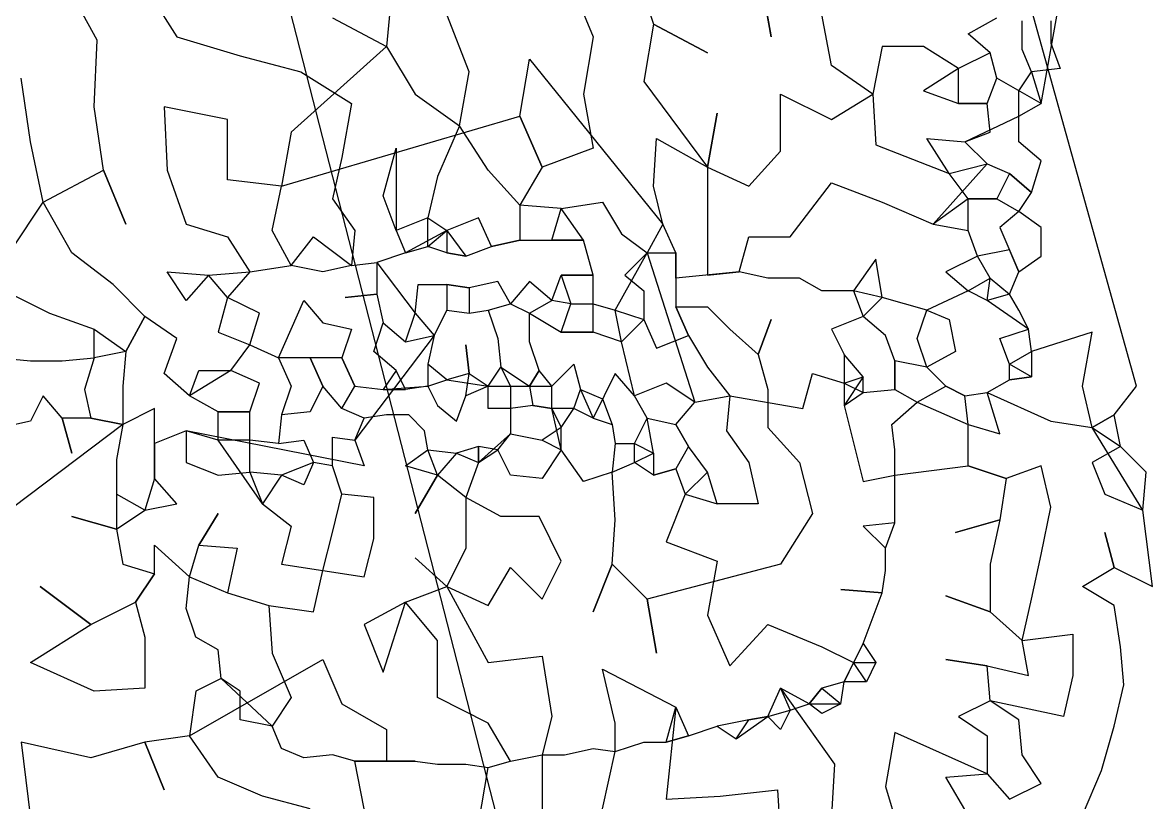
# Model space of a CAD drawing. Header units: metres. Extents: x 102 to 1205, y 1 to 1186.
# Drawn here: x 606.5 to 962, y 503 to 748.5 of the extents above; entities that cross this region are included whole.
import ezdxf

# ---------------------------------------------------------------- set-up
doc = ezdxf.new("R2010")
doc.units = ezdxf.units.M
doc.layers.add('Draw', color=2, linetype='CONTINUOUS')
doc.layers.add('Skip', color=1, linetype='CONTINUOUS')

msp = doc.modelspace()

# ---------------------------------------------------------------- linework, layer by layer
at = {"layer": 'draw'}
for p, q in [((630, 743), (619, 763)), ((643, 763), (655, 744)), ((779, 761), (786, 744)), ((839, 761), (842, 744)), ((747, 733), (740, 751)), ((861, 735), (858, 751)), ((704, 750), (721, 741)), ((805, 748), (802, 730)), ((805, 748), (822, 739)), ((904, 745), (913, 750)), ((921, 740), (921, 749)), ((930, 749), (930, 742)), ((655, 744), (675, 738)), ((786, 744), (783, 726)), ((911, 739), (904, 745)), ((721, 741), (730, 726)), ((890, 741), (877, 741)), ((924, 733), (921, 740)), ((930, 742), (933, 734)), ((675, 738), (694, 733)), ((763, 719), (766, 737)), ((911, 739), (901, 734)), ((913, 731), (911, 739)), ((694, 733), (710, 723)), ((744, 716), (747, 733)), ((874, 726), (861, 735)), ((901, 734), (890, 727)), ((901, 723), (901, 734)), ((920, 727), (924, 733)), ((933, 734), (924, 733)), ((609, 711), (606, 731)), ((910, 723), (913, 731)), ((927, 723), (913, 731)), ((730, 726), (744, 716)), ((783, 726), (786, 709)), ((845, 726), (861, 718)), ((861, 718), (874, 726)), ((874, 726), (875, 710)), ((890, 727), (901, 723)), ((920, 711), (920, 727)), ((632, 702), (629, 722)), ((651, 722), (652, 702)), ((710, 723), (707, 706)), ((910, 723), (901, 723)), ((911, 714), (910, 723)), ((920, 719), (927, 723)), ((763, 719), (770, 703)), ((822, 703), (825, 720)), ((671, 699), (671, 718)), ((753, 702), (744, 716)), ((613, 692), (609, 711)), ((691, 714), (688, 697)), ((805, 697), (806, 712)), ((898, 701), (891, 712)), ((891, 712), (903, 711)), ((903, 711), (911, 714)), ((910, 704), (903, 711)), ((927, 705), (920, 711)), ((720, 694), (724, 709)), ((786, 709), (770, 703)), ((835, 697), (845, 708)), ((707, 706), (704, 693)), ((898, 701), (910, 704)), ((910, 704), (917, 701)), ((924, 695), (927, 705)), ((632, 702), (639, 685)), ((652, 702), (658, 685)), ((763, 691), (753, 702)), ((770, 703), (763, 691)), ((822, 703), (835, 697)), ((822, 703), (822, 669)), ((904, 693), (898, 701)), ((917, 701), (913, 693)), ((917, 701), (924, 695)), ((688, 697), (671, 699)), ((685, 683), (688, 697)), ((737, 700), (734, 687)), ((808, 685), (805, 697)), ((861, 698), (877, 692)), ((724, 683), (720, 694)), ((920, 689), (924, 695)), ((603, 677), (613, 692)), ((704, 693), (711, 683)), ((776, 690), (763, 691)), ((763, 691), (763, 680)), ((773, 680), (776, 690)), ((783, 680), (776, 690)), ((789, 692), (795, 682)), ((904, 693), (893, 685)), ((904, 683), (904, 693)), ((904, 693), (913, 693)), ((913, 693), (920, 689)), ((734, 687), (724, 683)), ((734, 687), (740, 683)), ((734, 678), (734, 687)), ((750, 687), (740, 683)), ((754, 678), (750, 687)), ((920, 689), (914, 684)), ((927, 684), (920, 689)), ((658, 685), (671, 681)), ((691, 672), (685, 683)), ((711, 683), (710, 672)), ((724, 683), (727, 676)), ((734, 678), (740, 683)), ((740, 683), (746, 675)), ((740, 683), (740, 676)), ((808, 685), (803, 676)), ((812, 676), (808, 685)), ((893, 685), (904, 683)), ((907, 675), (904, 683)), ((914, 684), (920, 670)), ((927, 675), (927, 684)), ((671, 681), (678, 670)), ((691, 672), (698, 681)), ((754, 678), (763, 680)), ((763, 680), (783, 680)), ((786, 669), (783, 680)), ((795, 682), (803, 676)), ((832, 670), (835, 681)), ((835, 681), (848, 681)), ((635, 666), (622, 676)), ((727, 676), (718, 673)), ((727, 676), (734, 678)), ((740, 676), (734, 678)), ((740, 676), (746, 675)), ((746, 675), (754, 678)), ((803, 676), (796, 669)), ((803, 676), (812, 676)), ((812, 676), (812, 659)), ((917, 677), (907, 675)), ((701, 670), (691, 672)), ((710, 672), (701, 670)), ((710, 672), (718, 673)), ((718, 673), (718, 663)), ((875, 674), (868, 664)), ((877, 662), (875, 674)), ((907, 675), (897, 670)), ((911, 668), (907, 675)), ((920, 670), (927, 675)), ((658, 661), (652, 670)), ((665, 669), (658, 661)), ((665, 669), (678, 670)), ((671, 662), (665, 669)), ((678, 670), (671, 662)), ((773, 661), (776, 669)), ((776, 669), (779, 660)), ((786, 669), (776, 669)), ((786, 651), (786, 669)), ((796, 669), (802, 664)), ((832, 670), (812, 668)), ((841, 668), (832, 670)), ((897, 670), (904, 664)), ((917, 663), (920, 670)), ((645, 656), (635, 666)), ((730, 657), (731, 666)), ((731, 666), (740, 666)), ((740, 666), (747, 665)), ((740, 666), (740, 658)), ((756, 667), (747, 665)), ((747, 665), (747, 657)), ((760, 660), (756, 667)), ((766, 667), (760, 660)), ((773, 661), (766, 667)), ((851, 668), (841, 668)), ((858, 664), (851, 668)), ((904, 664), (911, 668)), ((910, 661), (911, 668)), ((911, 668), (917, 663)), ((671, 662), (668, 651)), ((681, 657), (671, 662)), ((718, 663), (708, 662)), ((718, 663), (720, 654)), ((802, 664), (802, 655)), ((868, 664), (858, 664)), ((868, 664), (871, 656)), ((877, 662), (868, 664)), ((871, 656), (877, 662)), ((891, 658), (877, 662)), ((910, 661), (904, 664)), ((917, 663), (910, 661)), ((920, 658), (917, 663)), ((687, 643), (695, 661)), ((695, 661), (701, 654)), ((736, 650), (740, 658)), ((740, 658), (747, 657)), ((747, 657), (753, 658)), ((753, 658), (760, 660)), ((753, 658), (756, 649)), ((760, 660), (766, 657)), ((766, 657), (773, 661)), ((779, 660), (773, 661)), ((776, 651), (779, 660)), ((779, 660), (786, 660)), ((786, 660), (793, 658)), ((793, 658), (802, 655)), ((795, 648), (793, 658)), ((812, 659), (816, 650)), ((812, 659), (822, 659)), ((822, 659), (829, 652)), ((888, 649), (891, 658)), ((891, 658), (898, 655)), ((923, 652), (920, 658)), ((615, 657), (629, 652)), ((639, 645), (645, 656)), ((655, 649), (645, 656)), ((678, 647), (681, 657)), ((727, 648), (730, 657)), ((730, 657), (736, 650)), ((766, 648), (766, 657)), ((802, 655), (795, 648)), ((802, 655), (806, 646)), ((838, 644), (842, 655)), ((871, 656), (861, 652)), ((878, 650), (871, 656)), ((898, 655), (900, 645)), ((629, 643), (629, 652)), ((629, 652), (639, 645)), ((668, 651), (678, 647)), ((701, 654), (710, 652)), ((710, 652), (707, 643)), ((717, 645), (720, 654)), ((720, 654), (727, 648)), ((786, 651), (776, 651)), ((795, 648), (786, 651)), ((829, 652), (838, 644)), ((861, 652), (865, 644)), ((914, 649), (923, 652)), ((924, 645), (923, 652)), ((940, 634), (943, 651)), ((651, 638), (655, 649)), ((727, 648), (736, 650)), ((736, 650), (734, 641)), ((756, 649), (757, 640)), ((769, 639), (766, 648)), ((806, 646), (816, 650)), ((816, 650), (822, 640)), ((881, 642), (878, 650)), ((891, 640), (888, 649)), ((917, 641), (914, 649)), ((639, 645), (629, 643)), ((639, 645), (638, 634)), ((672, 639), (678, 647)), ((678, 647), (687, 643)), ((724, 639), (717, 645)), ((747, 638), (746, 647)), ((838, 644), (841, 633)), ((865, 644), (865, 628)), ((871, 637), (865, 644)), ((917, 641), (924, 645)), ((924, 645), (924, 637)), ((599, 643), (609, 642)), ((609, 642), (619, 642)), ((619, 642), (629, 643)), ((629, 643), (626, 633)), ((687, 643), (691, 634)), ((707, 643), (687, 643)), ((701, 634), (697, 643)), ((711, 634), (707, 643)), ((734, 641), (734, 634)), ((740, 636), (734, 641)), ((753, 634), (757, 640)), ((757, 640), (760, 634)), ((773, 634), (780, 641)), ((780, 641), (782, 633)), ((822, 640), (829, 631)), ((891, 640), (881, 642)), ((881, 633), (881, 642)), ((897, 634), (891, 640)), ((924, 637), (917, 641)), ((917, 636), (917, 641)), ((659, 631), (651, 638)), ((659, 631), (662, 639)), ((662, 639), (672, 639)), ((681, 635), (672, 639)), ((724, 639), (720, 633)), ((727, 633), (724, 639)), ((747, 638), (740, 636)), ((746, 631), (747, 638)), ((747, 638), (753, 634)), ((766, 634), (769, 639)), ((773, 634), (769, 639)), ((793, 638), (786, 624)), ((799, 631), (793, 638)), ((852, 627), (855, 638)), ((855, 638), (865, 635)), ((865, 635), (871, 637)), ((871, 637), (865, 628)), ((871, 632), (871, 637)), ((917, 636), (924, 637)), ((626, 633), (628, 624)), ((638, 634), (638, 622)), ((678, 626), (681, 635)), ((691, 634), (688, 625)), ((701, 634), (697, 626)), ((707, 627), (701, 634)), ((707, 627), (711, 634)), ((711, 634), (720, 633)), ((720, 633), (727, 633)), ((734, 634), (727, 633)), ((734, 634), (740, 636)), ((734, 634), (737, 628)), ((753, 634), (746, 631)), ((753, 634), (773, 634)), ((753, 627), (753, 634)), ((760, 634), (760, 619)), ((766, 634), (767, 628)), ((773, 627), (773, 634)), ((780, 627), (782, 633)), ((782, 633), (789, 630)), ((809, 635), (799, 631)), ((818, 629), (809, 635)), ((841, 633), (841, 621)), ((865, 635), (871, 632)), ((881, 633), (888, 629)), ((888, 629), (897, 634)), ((903, 631), (897, 634)), ((910, 632), (917, 636)), ((943, 621), (940, 634)), ((950, 625), (957, 634)), ((613, 631), (609, 623)), ((619, 624), (613, 631)), ((668, 626), (659, 631)), ((743, 623), (746, 631)), ((789, 630), (792, 622)), ((803, 624), (799, 631)), ((818, 629), (829, 631)), ((829, 631), (828, 620)), ((865, 628), (871, 632)), ((903, 631), (910, 632)), ((904, 622), (903, 631)), ((914, 619), (910, 632)), ((648, 627), (638, 622)), ((648, 605), (648, 627)), ((668, 617), (668, 626)), ((668, 626), (678, 626)), ((678, 607), (678, 626)), ((697, 626), (688, 625)), ((714, 624), (707, 627)), ((737, 628), (743, 623)), ((760, 627), (753, 627)), ((767, 628), (760, 627)), ((773, 627), (767, 628)), ((780, 627), (773, 627)), ((773, 627), (776, 621)), ((776, 621), (780, 627)), ((786, 624), (780, 627)), ((812, 622), (818, 629)), ((865, 628), (871, 604)), ((880, 622), (888, 629)), ((609, 623), (600, 621)), ((628, 624), (619, 624)), ((619, 624), (622, 613)), ((638, 622), (628, 624)), ((688, 625), (687, 616)), ((711, 617), (714, 624)), ((721, 625), (714, 624)), ((728, 625), (721, 625)), ((733, 620), (728, 625)), ((786, 624), (792, 622)), ((799, 616), (803, 624)), ((803, 624), (812, 622)), ((930, 623), (943, 621)), ((950, 625), (943, 621)), ((952, 615), (950, 625)), ((638, 622), (636, 611)), ((658, 620), (648, 616)), ((668, 617), (658, 620)), ((658, 620), (658, 610)), ((734, 614), (733, 620)), ((756, 614), (760, 619)), ((760, 619), (770, 617)), ((776, 621), (770, 617)), ((776, 614), (776, 621)), ((792, 622), (793, 616)), ((812, 622), (816, 615)), ((828, 620), (835, 610)), ((841, 621), (851, 610)), ((881, 614), (880, 622)), ((904, 609), (904, 622)), ((904, 622), (914, 619)), ((943, 621), (952, 615)), ((678, 617), (668, 617)), ((687, 616), (678, 617)), ((687, 616), (695, 617)), ((695, 617), (698, 610)), ((704, 609), (704, 618)), ((704, 618), (711, 617)), ((711, 617), (714, 609)), ((770, 617), (776, 614)), ((793, 616), (792, 607)), ((793, 616), (799, 616)), ((799, 610), (799, 616)), ((799, 616), (805, 613)), ((727, 609), (734, 614)), ((737, 606), (734, 614)), ((734, 614), (743, 613)), ((743, 613), (737, 606)), ((750, 615), (743, 613)), ((743, 613), (750, 610)), ((756, 614), (750, 615)), ((750, 610), (750, 615)), ((750, 610), (756, 614)), ((760, 606), (756, 614)), ((776, 614), (770, 605)), ((783, 604), (776, 614)), ((799, 610), (805, 613)), ((805, 613), (805, 606)), ((816, 615), (812, 608)), ((822, 607), (816, 615)), ((881, 591), (881, 614)), ((952, 615), (943, 610)), ((960, 607), (952, 615)), ((636, 611), (636, 589)), ((658, 610), (668, 606)), ((698, 610), (695, 603)), ((704, 609), (698, 610)), ((707, 600), (704, 609)), ((737, 606), (727, 609)), ((750, 610), (746, 599)), ((792, 607), (799, 610)), ((805, 606), (799, 610)), ((805, 606), (812, 608)), ((812, 608), (815, 600)), ((835, 610), (838, 597)), ((851, 610), (855, 594)), ((904, 609), (916, 605)), ((927, 609), (916, 605)), ((930, 596), (927, 609)), ((943, 610), (947, 600)), ((648, 605), (645, 595)), ((655, 597), (648, 605)), ((668, 606), (678, 607)), ((688, 606), (678, 607)), ((678, 607), (682, 597)), ((688, 606), (682, 597)), ((695, 603), (688, 606)), ((737, 606), (730, 594)), ((746, 599), (737, 606)), ((770, 605), (760, 606)), ((792, 607), (783, 604)), ((822, 607), (815, 600)), ((825, 597), (822, 607)), ((871, 604), (881, 606)), ((916, 605), (914, 592)), ((959, 595), (960, 607)), ((645, 595), (636, 600)), ((717, 599), (707, 600)), ((815, 600), (809, 585)), ((815, 600), (825, 597)), ((947, 600), (959, 595)), ((636, 589), (645, 595)), ((645, 595), (655, 597)), ((662, 584), (668, 594)), ((682, 597), (691, 590)), ((838, 597), (825, 597)), ((855, 594), (845, 578)), ((636, 589), (622, 593)), ((769, 593), (757, 593)), ((792, 578), (793, 592)), ((881, 591), (871, 590)), ((878, 583), (881, 591)), ((914, 592), (900, 588)), ((914, 592), (911, 578)), ((636, 589), (638, 578)), ((691, 590), (688, 578)), ((701, 576), (704, 588)), ((871, 590), (878, 583)), ((950, 577), (947, 588)), ((648, 575), (648, 584)), ((659, 574), (662, 584)), ((662, 584), (674, 583)), ((714, 574), (717, 586)), ((809, 585), (825, 579)), ((740, 571), (730, 580)), ((746, 583), (740, 571)), ((878, 576), (878, 583)), ((924, 567), (927, 581)), ((638, 578), (648, 575)), ((688, 578), (701, 576)), ((698, 563), (701, 576)), ((753, 565), (760, 577)), ((760, 577), (770, 567)), ((770, 567), (776, 579)), ((792, 578), (786, 563)), ((803, 567), (792, 578)), ((825, 579), (822, 562)), ((877, 569), (878, 576)), ((940, 571), (950, 577)), ((950, 577), (962, 571)), ((648, 575), (642, 566)), ((658, 564), (659, 574)), ((659, 574), (671, 569)), ((628, 559), (612, 571)), ((671, 569), (684, 565)), ((727, 566), (740, 571)), ((740, 571), (753, 565)), ((877, 569), (864, 570)), ((871, 553), (877, 569)), ((950, 565), (940, 571)), ((628, 559), (642, 566)), ((642, 566), (645, 555)), ((727, 566), (714, 559)), ((737, 554), (727, 566)), ((803, 567), (806, 550)), ((911, 563), (897, 568)), ((921, 554), (924, 567)), ((661, 555), (658, 564)), ((684, 565), (698, 563)), ((684, 565), (685, 550)), ((822, 562), (829, 546)), ((911, 563), (921, 554)), ((714, 559), (720, 544)), ((829, 546), (841, 559)), ((645, 555), (645, 539)), ((668, 551), (661, 555)), ((937, 556), (937, 543)), ((858, 552), (868, 547)), ((865, 541), (871, 553)), ((871, 553), (875, 547)), ((923, 543), (921, 554)), ((953, 540), (952, 552)), ((669, 542), (668, 551)), ((701, 548), (707, 534)), ((753, 547), (770, 549)), ((910, 546), (897, 548)), ((629, 538), (609, 547)), ((793, 528), (789, 545)), ((868, 547), (875, 547)), ((872, 541), (868, 547)), ((875, 547), (872, 541)), ((911, 535), (910, 546)), ((910, 546), (923, 543)), ((669, 542), (661, 538)), ((675, 538), (669, 542)), ((865, 541), (858, 539)), ((864, 534), (865, 541)), ((872, 541), (865, 541)), ((937, 543), (934, 530)), ((645, 539), (629, 538)), ((661, 538), (659, 524)), ((675, 529), (675, 538)), ((841, 530), (845, 539)), ((854, 534), (845, 539)), ((845, 539), (848, 532)), ((854, 534), (858, 539)), ((858, 539), (864, 534)), ((950, 527), (953, 540)), ((691, 536), (685, 527)), ((753, 528), (737, 536)), ((848, 532), (854, 534)), ((858, 531), (854, 534)), ((854, 534), (864, 534)), ((864, 534), (858, 531)), ((911, 535), (901, 530)), ((920, 529), (911, 535)), ((773, 530), (770, 518)), ((809, 522), (812, 533)), ((812, 533), (816, 524)), ((831, 523), (841, 530)), ((841, 530), (835, 529)), ((841, 530), (848, 532)), ((845, 526), (841, 530)), ((848, 532), (845, 526)), ((901, 530), (910, 524)), ((685, 527), (675, 529)), ((688, 520), (685, 527)), ((760, 516), (753, 528)), ((793, 519), (793, 528)), ((816, 524), (825, 527)), ((835, 529), (825, 527)), ((825, 527), (831, 523)), ((831, 523), (835, 529)), ((921, 518), (920, 529)), ((946, 513), (950, 527)), ((659, 524), (645, 522)), ((721, 526), (721, 516)), ((809, 522), (816, 524)), ((881, 525), (878, 508)), ((910, 524), (910, 512)), ((628, 517), (606, 522)), ((645, 522), (628, 517)), ((645, 522), (651, 507)), ((695, 517), (688, 520)), ((777, 518), (786, 520)), ((786, 520), (793, 519)), ((793, 519), (802, 522)), ((802, 522), (809, 522)), ((704, 518), (695, 517)), ((711, 516), (704, 518)), ((730, 516), (711, 516)), ((730, 516), (737, 515)), ((753, 514), (760, 516)), ((760, 516), (770, 518)), ((770, 518), (770, 499)), ((770, 518), (777, 518)), ((789, 501), (793, 519)), ((927, 509), (921, 518)), ((737, 515), (746, 515)), ((746, 515), (753, 514)), ((750, 496), (753, 514)), ((862, 515), (861, 499)), ((897, 511), (910, 512)), ((910, 512), (917, 504)), ((940, 499), (946, 513)), ((682, 505), (668, 511)), ((904, 499), (897, 511)), ((917, 504), (927, 509)), ((809, 504), (826, 505)), ((844, 507), (845, 491))]:
    msp.add_line(p, q, dxfattribs=at)
at = {"layer": 'skip'}
for p, q in [((640, 950), (829, 212)), ((799, 766), (805, 748)), ((957, 634), (920, 767)), ((723, 762), (721, 741)), ((842, 744), (839, 761)), ((927, 723), (934, 762)), ((822, 739), (805, 748)), ((629, 722), (630, 743)), ((655, 744), (655, 744)), ((786, 744), (786, 744)), ((904, 745), (904, 745)), ((721, 741), (691, 714)), ((877, 741), (874, 726)), ((901, 734), (890, 741)), ((921, 740), (921, 740)), ((930, 742), (930, 742)), ((675, 738), (675, 738)), ((766, 737), (808, 685)), ((911, 739), (911, 739)), ((913, 731), (911, 739)), ((694, 733), (694, 733)), ((747, 733), (747, 733)), ((861, 735), (861, 735)), ((901, 734), (901, 734)), ((924, 733), (924, 733)), ((924, 733), (927, 723)), ((933, 734), (933, 734)), ((802, 730), (822, 703)), ((913, 731), (913, 731)), ((730, 726), (730, 726)), ((783, 726), (783, 726)), ((845, 708), (845, 726)), ((874, 726), (874, 726)), ((890, 727), (890, 727)), ((920, 727), (920, 727)), ((671, 718), (651, 722)), ((710, 723), (710, 723)), ((901, 723), (901, 723)), ((901, 723), (910, 723)), ((910, 723), (910, 723)), ((688, 697), (763, 719)), ((770, 703), (763, 719)), ((825, 720), (822, 703)), ((903, 711), (920, 719)), ((744, 716), (737, 700)), ((744, 716), (744, 716)), ((861, 718), (861, 718)), ((609, 711), (609, 711)), ((806, 712), (822, 703)), ((891, 712), (891, 712)), ((903, 711), (903, 711)), ((911, 714), (911, 714)), ((920, 711), (920, 711)), ((724, 709), (724, 683)), ((786, 709), (786, 709)), ((875, 710), (898, 701)), ((707, 706), (707, 706)), ((893, 685), (910, 704)), ((910, 704), (910, 704)), ((927, 705), (927, 705)), ((613, 692), (632, 702)), ((639, 685), (632, 702)), ((652, 702), (652, 702)), ((753, 702), (753, 702)), ((770, 703), (770, 703)), ((898, 701), (898, 701)), ((917, 701), (917, 701)), ((924, 695), (917, 701)), ((671, 699), (671, 699)), ((688, 697), (688, 697)), ((805, 697), (805, 697)), ((835, 697), (835, 697)), ((848, 681), (861, 698)), ((720, 694), (720, 694)), ((924, 695), (924, 695)), ((622, 676), (613, 692)), ((704, 693), (704, 693)), ((763, 691), (763, 691)), ((763, 691), (763, 691)), ((776, 690), (789, 692)), ((776, 690), (776, 690)), ((877, 692), (893, 685)), ((904, 693), (904, 693)), ((904, 683), (904, 693)), ((913, 693), (904, 693)), ((913, 693), (913, 693)), ((734, 687), (734, 687)), ((734, 687), (734, 687)), ((750, 687), (750, 687)), ((920, 689), (920, 689)), ((920, 689), (920, 689)), ((658, 685), (658, 685)), ((685, 683), (685, 683)), ((711, 683), (711, 683)), ((724, 683), (724, 683)), ((740, 683), (727, 676)), ((740, 683), (740, 683)), ((740, 683), (740, 683)), ((808, 685), (808, 685)), ((904, 683), (904, 683)), ((914, 684), (914, 684)), ((927, 684), (927, 684)), ((671, 681), (671, 681)), ((698, 681), (710, 672)), ((763, 680), (754, 678)), ((763, 680), (763, 680)), ((783, 680), (773, 680)), ((783, 680), (783, 680)), ((795, 682), (795, 682)), ((835, 681), (835, 681)), ((727, 676), (727, 676)), ((734, 678), (734, 678)), ((734, 678), (734, 678)), ((740, 676), (740, 676)), ((746, 675), (740, 676)), ((754, 678), (754, 678)), ((793, 658), (803, 676)), ((803, 676), (803, 676)), ((803, 676), (818, 629)), ((812, 668), (812, 676)), ((812, 676), (812, 676)), ((920, 670), (917, 677)), ((583, 673), (615, 657)), ((678, 670), (691, 672)), ((691, 672), (691, 672)), ((710, 672), (710, 672)), ((718, 673), (718, 673)), ((718, 673), (730, 657)), ((746, 675), (746, 675)), ((875, 674), (875, 674)), ((907, 675), (907, 675)), ((907, 675), (907, 675)), ((927, 675), (927, 675)), ((652, 670), (665, 669)), ((665, 669), (665, 669)), ((678, 670), (678, 670)), ((701, 670), (701, 670)), ((776, 669), (776, 669)), ((776, 669), (786, 669)), ((786, 669), (786, 669)), ((796, 669), (796, 669)), ((822, 669), (832, 670)), ((832, 670), (832, 670)), ((897, 670), (897, 670)), ((920, 670), (920, 670)), ((635, 666), (635, 666)), ((731, 666), (731, 666)), ((740, 666), (740, 666)), ((747, 665), (740, 666)), ((747, 665), (747, 665)), ((756, 667), (756, 667)), ((766, 667), (766, 667)), ((841, 668), (841, 668)), ((851, 668), (851, 668)), ((911, 668), (911, 668)), ((911, 668), (911, 668)), ((671, 662), (671, 662)), ((671, 662), (671, 662)), ((708, 662), (718, 663)), ((718, 663), (718, 663)), ((802, 664), (802, 664)), ((858, 664), (858, 664)), ((868, 664), (868, 664)), ((868, 664), (868, 664)), ((877, 662), (877, 662)), ((877, 662), (877, 662)), ((904, 664), (891, 658)), ((904, 664), (904, 664)), ((917, 663), (917, 663)), ((917, 663), (917, 663)), ((658, 661), (658, 661)), ((695, 661), (695, 661)), ((740, 658), (736, 650)), ((740, 658), (740, 658)), ((747, 657), (753, 658)), ((753, 658), (753, 658)), ((760, 660), (760, 660)), ((760, 660), (760, 660)), ((773, 661), (773, 661)), ((773, 661), (773, 661)), ((779, 660), (779, 660)), ((779, 660), (779, 660)), ((786, 660), (786, 660)), ((793, 658), (793, 658)), ((812, 659), (812, 659)), ((816, 650), (812, 659)), ((822, 659), (822, 659)), ((891, 658), (891, 658)), ((910, 661), (910, 661)), ((923, 652), (910, 661)), ((920, 658), (920, 658)), ((645, 656), (639, 645)), ((645, 656), (645, 656)), ((681, 657), (681, 657)), ((730, 657), (730, 657)), ((747, 657), (747, 657)), ((766, 657), (766, 657)), ((766, 657), (776, 651)), ((802, 655), (802, 655)), ((802, 655), (802, 655)), ((842, 655), (838, 644)), ((871, 656), (871, 656)), ((871, 656), (871, 656)), ((898, 655), (898, 655)), ((629, 652), (629, 652)), ((629, 652), (639, 645)), ((668, 651), (668, 651)), ((701, 654), (701, 654)), ((710, 652), (710, 652)), ((720, 654), (720, 654)), ((720, 654), (727, 648)), ((776, 651), (786, 651)), ((786, 651), (786, 651)), ((829, 652), (829, 652)), ((861, 652), (861, 652)), ((923, 652), (923, 652)), ((943, 651), (924, 645)), ((655, 649), (655, 649)), ((736, 650), (711, 617)), ((727, 648), (727, 648)), ((736, 650), (736, 650)), ((756, 649), (756, 649)), ((766, 648), (766, 648)), ((799, 631), (795, 648)), ((795, 648), (795, 648)), ((816, 650), (816, 650)), ((878, 650), (878, 650)), ((888, 649), (888, 649)), ((914, 649), (914, 649)), ((639, 645), (639, 645)), ((678, 647), (678, 647)), ((678, 647), (678, 647)), ((717, 645), (717, 645)), ((746, 647), (747, 638)), ((806, 646), (806, 646)), ((838, 644), (838, 644)), ((865, 644), (865, 644)), ((865, 644), (865, 635)), ((900, 645), (891, 640)), ((924, 645), (924, 645)), ((609, 642), (609, 642)), ((619, 642), (619, 642)), ((629, 643), (629, 643)), ((629, 643), (629, 643)), ((687, 643), (687, 643)), ((687, 643), (687, 643)), ((697, 643), (701, 634)), ((707, 643), (707, 643)), ((707, 643), (711, 634)), ((734, 641), (734, 641)), ((734, 641), (734, 634)), ((757, 640), (757, 640)), ((757, 640), (766, 634)), ((780, 641), (780, 641)), ((822, 640), (822, 640)), ((881, 642), (881, 642)), ((881, 642), (881, 633)), ((891, 640), (891, 640)), ((917, 641), (917, 641)), ((917, 641), (917, 641)), ((651, 638), (651, 638)), ((672, 639), (659, 631)), ((662, 639), (662, 639)), ((672, 639), (672, 639)), ((724, 639), (724, 639)), ((727, 633), (724, 639)), ((746, 631), (747, 638)), ((747, 638), (747, 638)), ((769, 639), (766, 634)), ((769, 639), (769, 639)), ((793, 638), (793, 638)), ((855, 638), (855, 638)), ((871, 637), (871, 637)), ((871, 637), (871, 637)), ((924, 637), (917, 636)), ((924, 637), (924, 637)), ((626, 633), (626, 633)), ((638, 634), (638, 634)), ((681, 635), (681, 635)), ((691, 634), (691, 634)), ((701, 634), (701, 634)), ((711, 634), (711, 634)), ((720, 633), (734, 634)), ((720, 633), (720, 633)), ((727, 633), (727, 633)), ((734, 634), (734, 634)), ((740, 636), (740, 636)), ((740, 636), (753, 634)), ((753, 634), (753, 634)), ((753, 634), (753, 634)), ((760, 634), (760, 634)), ((773, 634), (773, 634)), ((773, 634), (773, 634)), ((782, 633), (782, 633)), ((782, 633), (786, 624)), ((809, 635), (809, 635)), ((841, 633), (841, 633)), ((865, 635), (865, 635)), ((871, 632), (881, 633)), ((897, 634), (897, 634)), ((897, 634), (903, 631)), ((917, 636), (917, 636)), ((940, 634), (940, 634)), ((613, 631), (613, 631)), ((659, 631), (659, 631)), ((746, 631), (746, 631)), ((789, 630), (789, 630)), ((799, 631), (799, 631)), ((829, 631), (829, 631)), ((829, 631), (852, 627)), ((871, 632), (871, 632)), ((903, 631), (903, 631)), ((910, 632), (910, 632)), ((910, 632), (930, 623)), ((648, 627), (648, 627)), ((668, 626), (668, 626)), ((678, 626), (668, 626)), ((678, 626), (678, 626)), ((697, 626), (697, 626)), ((707, 627), (707, 627)), ((714, 624), (707, 627)), ((737, 628), (737, 628)), ((753, 627), (753, 627)), ((760, 627), (760, 627)), ((767, 628), (767, 628)), ((767, 628), (773, 627)), ((773, 627), (773, 627)), ((776, 614), (773, 627)), ((780, 627), (780, 627)), ((780, 627), (780, 627)), ((818, 629), (818, 629)), ((865, 628), (865, 628)), ((865, 628), (865, 628)), ((888, 629), (888, 629)), ((888, 629), (904, 622)), ((609, 623), (609, 623)), ((619, 624), (619, 624)), ((622, 613), (619, 624)), ((628, 624), (628, 624)), ((628, 624), (638, 622)), ((688, 625), (687, 616)), ((688, 625), (688, 625)), ((714, 624), (714, 624)), ((721, 625), (721, 625)), ((728, 625), (728, 625)), ((743, 623), (743, 623)), ((786, 624), (786, 624)), ((803, 624), (803, 624)), ((805, 613), (803, 624)), ((943, 621), (950, 625)), ((950, 625), (950, 625)), ((638, 622), (593, 588)), ((638, 622), (638, 622)), ((658, 620), (658, 620)), ((714, 609), (658, 620)), ((733, 620), (733, 620)), ((760, 619), (750, 610)), ((760, 619), (760, 619)), ((776, 621), (776, 621)), ((776, 621), (776, 621)), ((792, 622), (792, 622)), ((792, 622), (793, 616)), ((812, 622), (812, 622)), ((816, 615), (812, 622)), ((828, 620), (828, 620)), ((841, 621), (841, 621)), ((880, 622), (880, 622)), ((904, 622), (904, 622)), ((914, 619), (914, 619)), ((943, 621), (943, 621)), ((959, 595), (943, 621)), ((648, 616), (648, 605)), ((668, 617), (668, 617)), ((682, 597), (668, 617)), ((678, 617), (678, 617)), ((687, 616), (687, 616)), ((695, 617), (695, 617)), ((704, 618), (704, 618)), ((711, 617), (711, 617)), ((770, 617), (770, 617)), ((770, 617), (776, 614)), ((793, 616), (793, 616)), ((799, 616), (799, 616)), ((799, 616), (799, 616)), ((734, 614), (734, 614)), ((734, 614), (734, 614)), ((743, 613), (743, 613)), ((743, 613), (743, 613)), ((750, 615), (750, 615)), ((750, 615), (750, 610)), ((756, 614), (756, 614)), ((756, 614), (756, 614)), ((776, 614), (776, 614)), ((805, 613), (805, 613)), ((816, 615), (816, 615)), ((881, 614), (881, 614)), ((952, 615), (952, 615)), ((952, 615), (952, 615)), ((636, 611), (636, 611)), ((658, 610), (658, 610)), ((698, 610), (688, 606)), ((698, 610), (698, 610)), ((704, 609), (704, 609)), ((707, 600), (704, 609)), ((727, 609), (727, 609)), ((750, 610), (750, 610)), ((799, 610), (799, 610)), ((799, 610), (799, 610)), ((812, 608), (805, 606)), ((812, 608), (812, 608)), ((835, 610), (835, 610)), ((851, 610), (851, 610)), ((881, 606), (904, 609)), ((916, 605), (904, 609)), ((927, 609), (927, 609)), ((943, 610), (943, 610)), ((648, 605), (648, 605)), ((668, 606), (668, 606)), ((678, 607), (678, 607)), ((678, 607), (678, 607)), ((688, 606), (688, 606)), ((730, 594), (737, 606)), ((737, 606), (737, 606)), ((737, 606), (737, 606)), ((760, 606), (760, 606)), ((770, 605), (770, 605)), ((792, 607), (792, 607)), ((793, 592), (792, 607)), ((805, 606), (805, 606)), ((822, 607), (822, 607)), ((825, 597), (822, 607)), ((916, 605), (916, 605)), ((960, 607), (960, 607)), ((695, 603), (695, 603)), ((783, 604), (783, 604)), ((871, 604), (871, 604)), ((636, 600), (636, 589)), ((704, 588), (707, 600)), ((717, 586), (717, 599)), ((757, 593), (746, 599)), ((746, 599), (746, 583)), ((815, 600), (815, 600)), ((815, 600), (815, 600)), ((947, 600), (947, 600)), ((645, 595), (645, 595)), ((645, 595), (645, 595)), ((655, 597), (655, 597)), ((668, 594), (662, 584)), ((682, 597), (682, 597)), ((825, 597), (825, 597)), ((838, 597), (838, 597)), ((855, 594), (855, 594)), ((927, 581), (930, 596)), ((962, 571), (959, 595)), ((622, 593), (636, 589)), ((776, 579), (769, 593)), ((878, 583), (881, 591)), ((881, 591), (881, 591)), ((900, 588), (914, 592)), ((914, 592), (914, 592)), ((636, 589), (636, 589)), ((691, 590), (691, 590)), ((871, 590), (871, 590)), ((947, 588), (950, 577)), ((648, 584), (659, 574)), ((662, 584), (662, 584)), ((809, 585), (809, 585)), ((674, 583), (671, 569)), ((730, 580), (740, 571)), ((878, 583), (878, 583)), ((638, 578), (638, 578)), ((688, 578), (688, 578)), ((701, 576), (701, 576)), ((701, 576), (714, 574)), ((760, 577), (760, 577)), ((786, 563), (792, 578)), ((792, 578), (792, 578)), ((845, 578), (803, 567)), ((825, 579), (825, 579)), ((878, 576), (878, 576)), ((911, 578), (911, 563)), ((950, 577), (950, 577)), ((642, 566), (648, 575)), ((648, 575), (648, 575)), ((659, 574), (659, 574)), ((612, 571), (628, 559)), ((671, 569), (684, 565)), ((740, 571), (740, 571)), ((740, 571), (753, 547)), ((864, 570), (877, 569)), ((877, 569), (877, 569)), ((940, 571), (940, 571)), ((642, 566), (642, 566)), ((720, 544), (727, 566)), ((727, 566), (727, 566)), ((770, 567), (770, 567)), ((806, 550), (803, 567)), ((897, 568), (911, 563)), ((924, 567), (924, 567)), ((658, 564), (658, 564)), ((684, 565), (684, 565)), ((698, 563), (698, 563)), ((753, 565), (753, 565)), ((822, 562), (822, 562)), ((952, 552), (950, 565)), ((609, 547), (628, 559)), ((714, 559), (714, 559)), ((841, 559), (858, 552)), ((645, 555), (645, 555)), ((661, 555), (661, 555)), ((921, 554), (937, 556)), ((737, 536), (737, 554)), ((865, 541), (871, 553)), ((871, 553), (871, 553)), ((921, 554), (921, 554)), ((659, 524), (701, 548)), ((668, 551), (668, 551)), ((685, 550), (691, 536)), ((770, 549), (773, 530)), ((897, 548), (910, 546)), ((789, 545), (812, 533)), ((829, 546), (829, 546)), ((868, 547), (865, 541)), ((868, 547), (868, 547)), ((875, 547), (872, 541)), ((875, 547), (875, 547)), ((910, 546), (910, 546)), ((669, 542), (669, 542)), ((685, 527), (669, 542)), ((865, 541), (865, 541)), ((872, 541), (872, 541)), ((923, 543), (923, 543)), ((937, 543), (937, 543)), ((629, 538), (629, 538)), ((645, 539), (645, 539)), ((661, 538), (661, 538)), ((675, 538), (675, 538)), ((845, 539), (845, 539)), ((845, 539), (862, 515)), ((858, 539), (854, 534)), ((858, 539), (858, 539)), ((953, 540), (953, 540)), ((707, 534), (721, 526)), ((854, 534), (854, 534)), ((854, 534), (854, 534)), ((864, 534), (864, 534)), ((864, 534), (864, 534)), ((911, 535), (911, 535)), ((934, 530), (911, 535)), ((812, 533), (809, 504)), ((835, 529), (841, 530)), ((841, 530), (841, 530)), ((841, 530), (841, 530)), ((848, 532), (848, 532)), ((848, 532), (848, 532)), ((858, 531), (858, 531)), ((901, 530), (901, 530)), ((675, 529), (675, 529)), ((685, 527), (685, 527)), ((753, 528), (753, 528)), ((793, 528), (793, 528)), ((825, 527), (825, 527)), ((825, 527), (831, 523)), ((835, 529), (835, 529)), ((920, 529), (920, 529)), ((950, 527), (950, 527)), ((668, 511), (659, 524)), ((816, 524), (809, 522)), ((816, 524), (816, 524)), ((831, 523), (831, 523)), ((845, 526), (845, 526)), ((910, 512), (881, 525)), ((910, 524), (910, 524)), ((606, 522), (609, 498)), ((645, 522), (645, 522)), ((651, 507), (645, 522)), ((688, 520), (688, 520)), ((786, 520), (786, 520)), ((802, 522), (802, 522)), ((809, 522), (809, 522)), ((628, 517), (628, 517)), ((695, 517), (695, 517)), ((704, 518), (704, 518)), ((714, 501), (711, 516)), ((711, 516), (730, 516)), ((721, 516), (730, 516)), ((753, 514), (760, 516)), ((760, 516), (760, 516)), ((770, 518), (770, 518)), ((770, 518), (770, 518)), ((777, 518), (777, 518)), ((793, 519), (793, 519)), ((793, 519), (793, 519)), ((921, 518), (921, 518)), ((737, 515), (737, 515)), ((746, 515), (746, 515)), ((753, 514), (753, 514)), ((910, 512), (910, 512)), ((946, 513), (946, 513)), ((897, 511), (897, 511)), ((927, 509), (927, 509)), ((697, 501), (682, 505)), ((826, 505), (844, 507)), ((878, 508), (887, 478)), ((917, 504), (917, 504))]:
    msp.add_line(p, q, dxfattribs=at)

doc.saveas('drawing.dxf')
